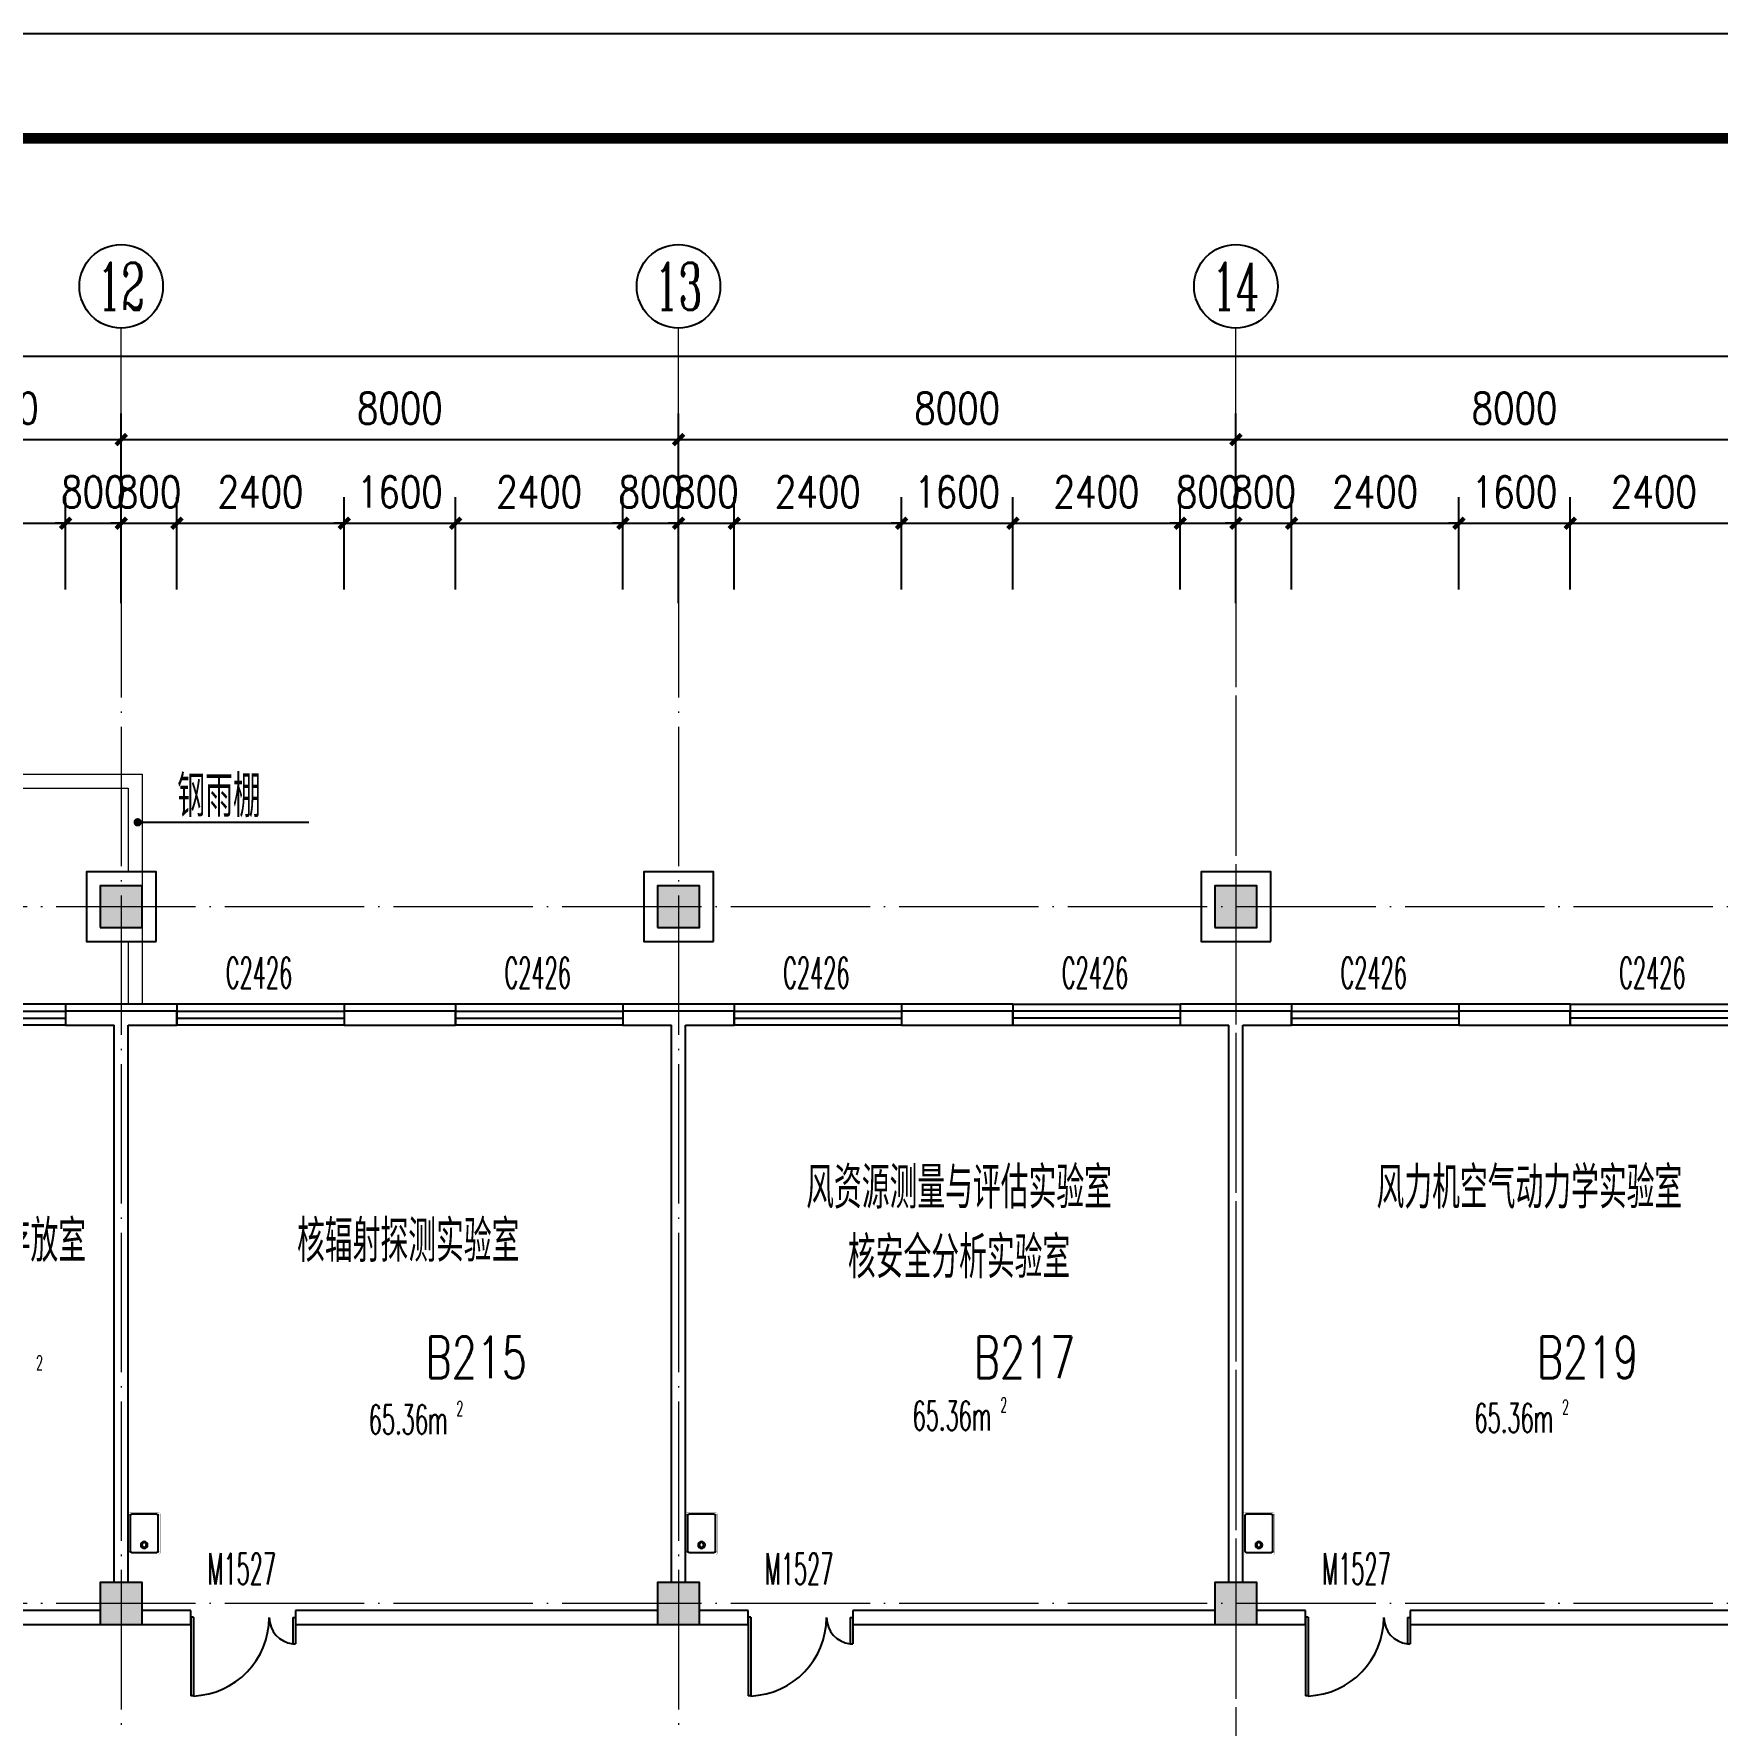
# Model space of a CAD drawing. Extents: x 1417642 to 3570900, y 124798 to 1191112.
# Drawn here: x 1523725 to 1547887, y 609624 to 633898 of the extents above; entities that cross this region are included whole.
import ezdxf
from ezdxf.enums import TextEntityAlignment as Align

# ---------------------------------------------------------------- set-up
doc = ezdxf.new("R2010")
doc.units = 0
doc.header["$LTSCALE"] = 1000
doc.header["$MEASUREMENT"] = 0
doc.linetypes.add('DOTE', pattern=[2.42, 2, -0.2, 0.02, -0.2])
doc.layers.get('0').update_dxf_attribs({"linetype": 'CONTINUOUS'})
doc.layers.get('Defpoints').update_dxf_attribs({"linetype": 'CONTINUOUS'})
for name, color, linetype in [('AXIS', 3, 'CONTINUOUS'), ('AXIS_TEXT', 7, 'CONTINUOUS'), ('COLUMN', 9, 'CONTINUOUS'), ('DIM_LEAD', 3, 'CONTINUOUS'), ('DOTE', 1, 'DOTE'), ('PUB_DIM', 3, 'CONTINUOUS'), ('PUB_HATCH', 8, 'CONTINUOUS'), ('PUB_TEXT', 40, 'CONTINUOUS'), ('PUB_TITLE', 4, 'CONTINUOUS'), ('SPACE', 7, 'CONTINUOUS'), ('STAIR', 2, 'CONTINUOUS'), ('SURFACE', 6, 'CONTINUOUS'), ('WALL', 4, 'CONTINUOUS'), ('WINDOW', 2, 'CONTINUOUS'), ('WINDOW_TEXT', 7, 'CONTINUOUS'), ('填充', 252, 'CONTINUOUS'), ('水点', 3, 'CONTINUOUS'), ('立面造型', 40, 'CONTINUOUS')]:
    doc.layers.add(name, color=color, linetype=linetype)
doc.styles.add('_TCH_AXIS', font='COMPLEX', dxfattribs={"bigfont": 'GBCBIG'})
doc.styles.add('_TCH_SPACE', font='ROMANS', dxfattribs={"width": 0.7, "height": 5, "bigfont": 'Z'})
doc.styles.add('_TCH_WINDOW', font='ROMANS.shx', dxfattribs={"width": 0.7, "height": 400, "bigfont": 'Z.shx'})
doc.styles.add('DIM_FONT', font='SIMPLEX.shx', dxfattribs={"width": 0.8})
doc.styles.get("Standard").update_dxf_attribs({"font": 'GBENOR', "bigfont": 'GBCBIG'})
doc.styles.add('Z', font='ROMANS', dxfattribs={"width": 0.7, "bigfont": 'Z'})
doc.dimstyles.new('DIMN150', dxfattribs={"dimscale": 1.5, "dimtxt": 300, "dimasz": 100, "dimexe": 250, "dimexo": 300, "dimgap": 150, "dimtad": 1, "dimdec": 0, "dimzin": 0, "dimdsep": 46, "dimtxsty": 'DIM_FONT', "dimblk": 'ARCHTICK', "dimcen": 0.09, "dimdle": 1.5, "dimclrt": 7, "dimazin": 2, "dimtfac": 1, "dimtdec": 0, "dimtix": 1, "dimtmove": 2, "dimatfit": 3, "dimldrblk": 'ARCHTICK', "dimfxl": 1, "dimtolj": 1, "dimtzin": 0, "dimarcsym": 0})

# ---------------------------------------------------------------- blocks, each defined once
blk = doc.blocks.new('M_E3')
for p, q in [((-275, -410), (-275, -50)), ((-255, -30), (255, -30)), ((275, -50), (275, -410)), ((255, -430), (-255, -430))]:
    blk.add_line(p, q)
at = {"const_width": 1.5}
for points in [[(-275, 0, 0.414214), (-305, -30, 0.414214)], [(305, -30, 0.414214), (275, 0, 0.414214)], [(-305, -430, 0.414214), (-275, -460, 0.414214)], [(275, -460, 0.414214), (305, -430, 0.414214)]]:
    blk.add_lwpolyline(points, format="xyb", dxfattribs=at)
for points in [[(-275, 0), (275, 0)], [(-305, -430), (-305, -30)], [(305, -30), (305, -430)], [(275, -460), (-275, -460)]]:
    blk.add_lwpolyline(points, dxfattribs=at)
for radius in [50, 32.5]:
    blk.add_circle((165, -230), radius)
for centre, start, end in [((-255, -50), 90, 180), ((255, -50), 0, 90), ((-255, -410), 180, 270), ((255, -410), 270, 0)]:
    blk.add_arc(centre, 20, start, end)
at = {"width": 0.8, "flags": 9}
for tag in ['XSIZE', 'YSIZE']:
    blk.add_attdef(tag, (0, 0), '', height=0.5, dxfattribs=at)
blk = doc.blocks.new('_ArchTick')
at = {"color": 0, "linetype": 'ByBlock', "const_width": 0.4}
blk.add_lwpolyline([(-0.5, -0.5), (0.5, 0.5)], dxfattribs=at)
blk = doc.blocks.new('*D2802')
at = {"layer": 'AXIS', "color": 0, "lineweight": -2}
for p, q in [((1443779, 626710), (1443779, 629649)), ((1588579, 626710), (1588579, 629649)), ((1443776, 629274), (1588581, 629274))]:
    blk.add_line(p, q, dxfattribs=at)
at = {"layer": 'Defpoints', "color": 0}
for p in [(1588579, 629274), (1443779, 626260), (1588579, 626260)]:
    blk.add_point(p, dxfattribs=at)
at = {"layer": 'AXIS', "color": 0, "lineweight": -2, "xscale": 150, "yscale": 150, "zscale": 150, "rotation": 180}
blk.add_blockref('_ArchTick', (1443779, 629274), dxfattribs=at)
at = {"layer": 'AXIS', "color": 0, "lineweight": -2, "xscale": 150, "yscale": 150, "zscale": 150}
blk.add_blockref('_ArchTick', (1588579, 629274), dxfattribs=at)
at = {"layer": 'AXIS', "color": 7, "insert": (1516179, 629724), "char_height": 450, "attachment_point": 5, "style": 'DIM_FONT'}
blk.add_mtext('\\A1;144800', dxfattribs=at)
blk = doc.blocks.new('*D2814')
at = {"layer": 'AXIS', "color": 0, "lineweight": -2}
for p, q in [((1521379, 625726), (1521379, 628449)), ((1524979, 625726), (1524979, 628449)), ((1521376, 628074), (1524981, 628074))]:
    blk.add_line(p, q, dxfattribs=at)
at = {"layer": 'Defpoints', "color": 0}
for p in [(1524979, 628074), (1521379, 625276), (1524979, 625276)]:
    blk.add_point(p, dxfattribs=at)
at = {"layer": 'AXIS', "color": 0, "lineweight": -2, "xscale": 150, "yscale": 150, "zscale": 150, "rotation": 180}
blk.add_blockref('_ArchTick', (1521379, 628074), dxfattribs=at)
at = {"layer": 'AXIS', "color": 0, "lineweight": -2, "xscale": 150, "yscale": 150, "zscale": 150}
blk.add_blockref('_ArchTick', (1524979, 628074), dxfattribs=at)
at = {"layer": 'AXIS', "color": 7, "insert": (1523179, 628524), "char_height": 450, "attachment_point": 5, "style": 'DIM_FONT'}
blk.add_mtext('\\A1;3600', dxfattribs=at)
blk = doc.blocks.new('*D2815')
at = {"layer": 'AXIS', "color": 0, "lineweight": -2}
for p, q in [((1524979, 625726), (1524979, 628449)), ((1532979, 625726), (1532979, 628449)), ((1524976, 628074), (1532981, 628074))]:
    blk.add_line(p, q, dxfattribs=at)
at = {"layer": 'Defpoints', "color": 0}
for p in [(1532979, 628074), (1524979, 625276), (1532979, 625276)]:
    blk.add_point(p, dxfattribs=at)
at = {"layer": 'AXIS', "color": 0, "lineweight": -2, "xscale": 150, "yscale": 150, "zscale": 150, "rotation": 180}
blk.add_blockref('_ArchTick', (1524979, 628074), dxfattribs=at)
at = {"layer": 'AXIS', "color": 0, "lineweight": -2, "xscale": 150, "yscale": 150, "zscale": 150}
blk.add_blockref('_ArchTick', (1532979, 628074), dxfattribs=at)
at = {"layer": 'AXIS', "color": 7, "insert": (1528979, 628524), "char_height": 450, "attachment_point": 5, "style": 'DIM_FONT'}
blk.add_mtext('\\A1;8000', dxfattribs=at)
blk = doc.blocks.new('*D2816')
at = {"layer": 'AXIS', "color": 0, "lineweight": -2}
for p, q in [((1532979, 625726), (1532979, 628449)), ((1540979, 625726), (1540979, 628449)), ((1532976, 628074), (1540981, 628074))]:
    blk.add_line(p, q, dxfattribs=at)
at = {"layer": 'Defpoints', "color": 0}
for p in [(1540979, 628074), (1532979, 625276), (1540979, 625276)]:
    blk.add_point(p, dxfattribs=at)
at = {"layer": 'AXIS', "color": 0, "lineweight": -2, "xscale": 150, "yscale": 150, "zscale": 150, "rotation": 180}
blk.add_blockref('_ArchTick', (1532979, 628074), dxfattribs=at)
at = {"layer": 'AXIS', "color": 0, "lineweight": -2, "xscale": 150, "yscale": 150, "zscale": 150}
blk.add_blockref('_ArchTick', (1540979, 628074), dxfattribs=at)
at = {"layer": 'AXIS', "color": 7, "insert": (1536979, 628524), "char_height": 450, "attachment_point": 5, "style": 'DIM_FONT'}
blk.add_mtext('\\A1;8000', dxfattribs=at)
blk = doc.blocks.new('*D2817')
at = {"layer": 'AXIS', "color": 0, "lineweight": -2}
for p, q in [((1540979, 625726), (1540979, 628449)), ((1548979, 625726), (1548979, 628449)), ((1540976, 628074), (1548981, 628074))]:
    blk.add_line(p, q, dxfattribs=at)
at = {"layer": 'Defpoints', "color": 0}
for p in [(1548979, 628074), (1540979, 625276), (1548979, 625276)]:
    blk.add_point(p, dxfattribs=at)
at = {"layer": 'AXIS', "color": 0, "lineweight": -2, "xscale": 150, "yscale": 150, "zscale": 150, "rotation": 180}
blk.add_blockref('_ArchTick', (1540979, 628074), dxfattribs=at)
at = {"layer": 'AXIS', "color": 0, "lineweight": -2, "xscale": 150, "yscale": 150, "zscale": 150}
blk.add_blockref('_ArchTick', (1548979, 628074), dxfattribs=at)
at = {"layer": 'AXIS', "color": 7, "insert": (1544979, 628524), "char_height": 450, "attachment_point": 5, "style": 'DIM_FONT'}
blk.add_mtext('\\A1;8000', dxfattribs=at)
blk = doc.blocks.new('*D2954')
at = {"layer": 'Defpoints', "color": 0}
for p in [(1524179, 626874), (1521779, 625473), (1524179, 625473)]:
    blk.add_point(p, dxfattribs=at)
at = {"layer": 'PUB_DIM', "color": 0, "lineweight": -2}
for p, q in [((1521779, 625923), (1521779, 627249)), ((1524179, 625923), (1524179, 627249)), ((1521776, 626874), (1524181, 626874))]:
    blk.add_line(p, q, dxfattribs=at)
at = {"layer": 'PUB_DIM', "color": 0, "lineweight": -2, "xscale": 150, "yscale": 150, "zscale": 150, "rotation": 180}
blk.add_blockref('_ArchTick', (1521779, 626874), dxfattribs=at)
at = {"layer": 'PUB_DIM', "color": 0, "lineweight": -2, "xscale": 150, "yscale": 150, "zscale": 150}
blk.add_blockref('_ArchTick', (1524179, 626874), dxfattribs=at)
at = {"layer": 'PUB_DIM', "color": 7, "insert": (1522979, 627324), "char_height": 450, "attachment_point": 5, "style": 'DIM_FONT'}
blk.add_mtext('\\A1;2400', dxfattribs=at)
blk = doc.blocks.new('*D2955')
at = {"layer": 'Defpoints', "color": 0}
for p in [(1524979, 626874), (1524179, 625473), (1524979, 625473)]:
    blk.add_point(p, dxfattribs=at)
at = {"layer": 'PUB_DIM', "color": 0, "lineweight": -2}
for p, q in [((1524179, 625923), (1524179, 627249)), ((1524979, 625923), (1524979, 627249)), ((1524179, 626874), (1524029, 626874)), ((1524179, 626874), (1524979, 626874)), ((1524979, 626874), (1525129, 626874))]:
    blk.add_line(p, q, dxfattribs=at)
at = {"layer": 'PUB_DIM', "color": 0, "lineweight": -2, "xscale": 150, "yscale": 150, "zscale": 150}
blk.add_blockref('_ArchTick', (1524179, 626874), dxfattribs=at)
at = {"layer": 'PUB_DIM', "color": 0, "lineweight": -2, "xscale": 150, "yscale": 150, "zscale": 150, "rotation": 180}
blk.add_blockref('_ArchTick', (1524979, 626874), dxfattribs=at)
at = {"layer": 'PUB_DIM', "color": 7, "insert": (1524579, 627324), "char_height": 450, "attachment_point": 5, "style": 'DIM_FONT'}
blk.add_mtext('\\A1;800', dxfattribs=at)
blk = doc.blocks.new('*D2956')
at = {"layer": 'Defpoints', "color": 0}
for p in [(1525779, 626874), (1524979, 625473), (1525779, 625473)]:
    blk.add_point(p, dxfattribs=at)
at = {"layer": 'PUB_DIM', "color": 0, "lineweight": -2}
for p, q in [((1524979, 625923), (1524979, 627249)), ((1525779, 625923), (1525779, 627249)), ((1524979, 626874), (1524829, 626874)), ((1524979, 626874), (1525779, 626874)), ((1525779, 626874), (1525929, 626874))]:
    blk.add_line(p, q, dxfattribs=at)
at = {"layer": 'PUB_DIM', "color": 0, "lineweight": -2, "xscale": 150, "yscale": 150, "zscale": 150}
blk.add_blockref('_ArchTick', (1524979, 626874), dxfattribs=at)
at = {"layer": 'PUB_DIM', "color": 0, "lineweight": -2, "xscale": 150, "yscale": 150, "zscale": 150, "rotation": 180}
blk.add_blockref('_ArchTick', (1525779, 626874), dxfattribs=at)
at = {"layer": 'PUB_DIM', "color": 7, "insert": (1525379, 627324), "char_height": 450, "attachment_point": 5, "style": 'DIM_FONT'}
blk.add_mtext('\\A1;800', dxfattribs=at)
blk = doc.blocks.new('*D2957')
at = {"layer": 'Defpoints', "color": 0}
for p in [(1528179, 626874), (1525779, 625473), (1528179, 625473)]:
    blk.add_point(p, dxfattribs=at)
at = {"layer": 'PUB_DIM', "color": 0, "lineweight": -2}
for p, q in [((1525779, 625923), (1525779, 627249)), ((1528179, 625923), (1528179, 627249)), ((1525776, 626874), (1528181, 626874))]:
    blk.add_line(p, q, dxfattribs=at)
at = {"layer": 'PUB_DIM', "color": 0, "lineweight": -2, "xscale": 150, "yscale": 150, "zscale": 150, "rotation": 180}
blk.add_blockref('_ArchTick', (1525779, 626874), dxfattribs=at)
at = {"layer": 'PUB_DIM', "color": 0, "lineweight": -2, "xscale": 150, "yscale": 150, "zscale": 150}
blk.add_blockref('_ArchTick', (1528179, 626874), dxfattribs=at)
at = {"layer": 'PUB_DIM', "color": 7, "insert": (1526979, 627324), "char_height": 450, "attachment_point": 5, "style": 'DIM_FONT'}
blk.add_mtext('\\A1;2400', dxfattribs=at)
blk = doc.blocks.new('*D2958')
at = {"layer": 'Defpoints', "color": 0}
for p in [(1529779, 626874), (1528179, 625473), (1529779, 625473)]:
    blk.add_point(p, dxfattribs=at)
at = {"layer": 'PUB_DIM', "color": 0, "lineweight": -2}
for p, q in [((1528179, 625923), (1528179, 627249)), ((1529779, 625923), (1529779, 627249)), ((1528179, 626874), (1528029, 626874)), ((1528179, 626874), (1529779, 626874)), ((1529779, 626874), (1529929, 626874))]:
    blk.add_line(p, q, dxfattribs=at)
at = {"layer": 'PUB_DIM', "color": 0, "lineweight": -2, "xscale": 150, "yscale": 150, "zscale": 150}
blk.add_blockref('_ArchTick', (1528179, 626874), dxfattribs=at)
at = {"layer": 'PUB_DIM', "color": 0, "lineweight": -2, "xscale": 150, "yscale": 150, "zscale": 150, "rotation": 180}
blk.add_blockref('_ArchTick', (1529779, 626874), dxfattribs=at)
at = {"layer": 'PUB_DIM', "color": 7, "insert": (1528979, 627324), "char_height": 450, "attachment_point": 5, "style": 'DIM_FONT'}
blk.add_mtext('\\A1;1600', dxfattribs=at)
blk = doc.blocks.new('*D2959')
at = {"layer": 'Defpoints', "color": 0}
for p in [(1532179, 626874), (1529779, 625473), (1532179, 625473)]:
    blk.add_point(p, dxfattribs=at)
at = {"layer": 'PUB_DIM', "color": 0, "lineweight": -2}
for p, q in [((1529779, 625923), (1529779, 627249)), ((1532179, 625923), (1532179, 627249)), ((1529776, 626874), (1532181, 626874))]:
    blk.add_line(p, q, dxfattribs=at)
at = {"layer": 'PUB_DIM', "color": 0, "lineweight": -2, "xscale": 150, "yscale": 150, "zscale": 150, "rotation": 180}
blk.add_blockref('_ArchTick', (1529779, 626874), dxfattribs=at)
at = {"layer": 'PUB_DIM', "color": 0, "lineweight": -2, "xscale": 150, "yscale": 150, "zscale": 150}
blk.add_blockref('_ArchTick', (1532179, 626874), dxfattribs=at)
at = {"layer": 'PUB_DIM', "color": 7, "insert": (1530979, 627324), "char_height": 450, "attachment_point": 5, "style": 'DIM_FONT'}
blk.add_mtext('\\A1;2400', dxfattribs=at)
blk = doc.blocks.new('*D2960')
at = {"layer": 'Defpoints', "color": 0}
for p in [(1532979, 626874), (1532179, 625473), (1532979, 625473)]:
    blk.add_point(p, dxfattribs=at)
at = {"layer": 'PUB_DIM', "color": 0, "lineweight": -2}
for p, q in [((1532179, 625923), (1532179, 627249)), ((1532979, 625923), (1532979, 627249)), ((1532179, 626874), (1532029, 626874)), ((1532179, 626874), (1532979, 626874)), ((1532979, 626874), (1533129, 626874))]:
    blk.add_line(p, q, dxfattribs=at)
at = {"layer": 'PUB_DIM', "color": 0, "lineweight": -2, "xscale": 150, "yscale": 150, "zscale": 150}
blk.add_blockref('_ArchTick', (1532179, 626874), dxfattribs=at)
at = {"layer": 'PUB_DIM', "color": 0, "lineweight": -2, "xscale": 150, "yscale": 150, "zscale": 150, "rotation": 180}
blk.add_blockref('_ArchTick', (1532979, 626874), dxfattribs=at)
at = {"layer": 'PUB_DIM', "color": 7, "insert": (1532579, 627324), "char_height": 450, "attachment_point": 5, "style": 'DIM_FONT'}
blk.add_mtext('\\A1;800', dxfattribs=at)
blk = doc.blocks.new('*D2961')
at = {"layer": 'Defpoints', "color": 0}
for p in [(1533779, 626874), (1532979, 625473), (1533779, 625473)]:
    blk.add_point(p, dxfattribs=at)
at = {"layer": 'PUB_DIM', "color": 0, "lineweight": -2}
for p, q in [((1532979, 625923), (1532979, 627249)), ((1533779, 625923), (1533779, 627249)), ((1532979, 626874), (1532829, 626874)), ((1532979, 626874), (1533779, 626874)), ((1533779, 626874), (1533929, 626874))]:
    blk.add_line(p, q, dxfattribs=at)
at = {"layer": 'PUB_DIM', "color": 0, "lineweight": -2, "xscale": 150, "yscale": 150, "zscale": 150}
blk.add_blockref('_ArchTick', (1532979, 626874), dxfattribs=at)
at = {"layer": 'PUB_DIM', "color": 0, "lineweight": -2, "xscale": 150, "yscale": 150, "zscale": 150, "rotation": 180}
blk.add_blockref('_ArchTick', (1533779, 626874), dxfattribs=at)
at = {"layer": 'PUB_DIM', "color": 7, "insert": (1533379, 627324), "char_height": 450, "attachment_point": 5, "style": 'DIM_FONT'}
blk.add_mtext('\\A1;800', dxfattribs=at)
blk = doc.blocks.new('*D2962')
at = {"layer": 'Defpoints', "color": 0}
for p in [(1536179, 626874), (1533779, 625473), (1536179, 625473)]:
    blk.add_point(p, dxfattribs=at)
at = {"layer": 'PUB_DIM', "color": 0, "lineweight": -2}
for p, q in [((1533779, 625923), (1533779, 627249)), ((1536179, 625923), (1536179, 627249)), ((1533776, 626874), (1536181, 626874))]:
    blk.add_line(p, q, dxfattribs=at)
at = {"layer": 'PUB_DIM', "color": 0, "lineweight": -2, "xscale": 150, "yscale": 150, "zscale": 150, "rotation": 180}
blk.add_blockref('_ArchTick', (1533779, 626874), dxfattribs=at)
at = {"layer": 'PUB_DIM', "color": 0, "lineweight": -2, "xscale": 150, "yscale": 150, "zscale": 150}
blk.add_blockref('_ArchTick', (1536179, 626874), dxfattribs=at)
at = {"layer": 'PUB_DIM', "color": 7, "insert": (1534979, 627324), "char_height": 450, "attachment_point": 5, "style": 'DIM_FONT'}
blk.add_mtext('\\A1;2400', dxfattribs=at)
blk = doc.blocks.new('*D2963')
at = {"layer": 'Defpoints', "color": 0}
for p in [(1537779, 626874), (1536179, 625473), (1537779, 625473)]:
    blk.add_point(p, dxfattribs=at)
at = {"layer": 'PUB_DIM', "color": 0, "lineweight": -2}
for p, q in [((1536179, 625923), (1536179, 627249)), ((1537779, 625923), (1537779, 627249)), ((1536179, 626874), (1536029, 626874)), ((1536179, 626874), (1537779, 626874)), ((1537779, 626874), (1537929, 626874))]:
    blk.add_line(p, q, dxfattribs=at)
at = {"layer": 'PUB_DIM', "color": 0, "lineweight": -2, "xscale": 150, "yscale": 150, "zscale": 150}
blk.add_blockref('_ArchTick', (1536179, 626874), dxfattribs=at)
at = {"layer": 'PUB_DIM', "color": 0, "lineweight": -2, "xscale": 150, "yscale": 150, "zscale": 150, "rotation": 180}
blk.add_blockref('_ArchTick', (1537779, 626874), dxfattribs=at)
at = {"layer": 'PUB_DIM', "color": 7, "insert": (1536979, 627324), "char_height": 450, "attachment_point": 5, "style": 'DIM_FONT'}
blk.add_mtext('\\A1;1600', dxfattribs=at)
blk = doc.blocks.new('*D2964')
at = {"layer": 'Defpoints', "color": 0}
for p in [(1540179, 626874), (1537779, 625473), (1540179, 625473)]:
    blk.add_point(p, dxfattribs=at)
at = {"layer": 'PUB_DIM', "color": 0, "lineweight": -2}
for p, q in [((1537779, 625923), (1537779, 627249)), ((1540179, 625923), (1540179, 627249)), ((1537776, 626874), (1540181, 626874))]:
    blk.add_line(p, q, dxfattribs=at)
at = {"layer": 'PUB_DIM', "color": 0, "lineweight": -2, "xscale": 150, "yscale": 150, "zscale": 150, "rotation": 180}
blk.add_blockref('_ArchTick', (1537779, 626874), dxfattribs=at)
at = {"layer": 'PUB_DIM', "color": 0, "lineweight": -2, "xscale": 150, "yscale": 150, "zscale": 150}
blk.add_blockref('_ArchTick', (1540179, 626874), dxfattribs=at)
at = {"layer": 'PUB_DIM', "color": 7, "insert": (1538979, 627324), "char_height": 450, "attachment_point": 5, "style": 'DIM_FONT'}
blk.add_mtext('\\A1;2400', dxfattribs=at)
blk = doc.blocks.new('*D2965')
at = {"layer": 'Defpoints', "color": 0}
for p in [(1540979, 626874), (1540179, 625473), (1540979, 625473)]:
    blk.add_point(p, dxfattribs=at)
at = {"layer": 'PUB_DIM', "color": 0, "lineweight": -2}
for p, q in [((1540179, 625923), (1540179, 627249)), ((1540979, 625923), (1540979, 627249)), ((1540179, 626874), (1540029, 626874)), ((1540179, 626874), (1540979, 626874)), ((1540979, 626874), (1541129, 626874))]:
    blk.add_line(p, q, dxfattribs=at)
at = {"layer": 'PUB_DIM', "color": 0, "lineweight": -2, "xscale": 150, "yscale": 150, "zscale": 150}
blk.add_blockref('_ArchTick', (1540179, 626874), dxfattribs=at)
at = {"layer": 'PUB_DIM', "color": 0, "lineweight": -2, "xscale": 150, "yscale": 150, "zscale": 150, "rotation": 180}
blk.add_blockref('_ArchTick', (1540979, 626874), dxfattribs=at)
at = {"layer": 'PUB_DIM', "color": 7, "insert": (1540579, 627324), "char_height": 450, "attachment_point": 5, "style": 'DIM_FONT'}
blk.add_mtext('\\A1;800', dxfattribs=at)
blk = doc.blocks.new('*D2966')
at = {"layer": 'Defpoints', "color": 0}
for p in [(1541779, 626874), (1540979, 625473), (1541779, 625473)]:
    blk.add_point(p, dxfattribs=at)
at = {"layer": 'PUB_DIM', "color": 0, "lineweight": -2}
for p, q in [((1540979, 625923), (1540979, 627249)), ((1541779, 625923), (1541779, 627249)), ((1540979, 626874), (1540829, 626874)), ((1540979, 626874), (1541779, 626874)), ((1541779, 626874), (1541929, 626874))]:
    blk.add_line(p, q, dxfattribs=at)
at = {"layer": 'PUB_DIM', "color": 0, "lineweight": -2, "xscale": 150, "yscale": 150, "zscale": 150}
blk.add_blockref('_ArchTick', (1540979, 626874), dxfattribs=at)
at = {"layer": 'PUB_DIM', "color": 0, "lineweight": -2, "xscale": 150, "yscale": 150, "zscale": 150, "rotation": 180}
blk.add_blockref('_ArchTick', (1541779, 626874), dxfattribs=at)
at = {"layer": 'PUB_DIM', "color": 7, "insert": (1541379, 627324), "char_height": 450, "attachment_point": 5, "style": 'DIM_FONT'}
blk.add_mtext('\\A1;800', dxfattribs=at)
blk = doc.blocks.new('*D2967')
at = {"layer": 'Defpoints', "color": 0}
for p in [(1544179, 626874), (1541779, 625473), (1544179, 625473)]:
    blk.add_point(p, dxfattribs=at)
at = {"layer": 'PUB_DIM', "color": 0, "lineweight": -2}
for p, q in [((1541779, 625923), (1541779, 627249)), ((1544179, 625923), (1544179, 627249)), ((1541776, 626874), (1544181, 626874))]:
    blk.add_line(p, q, dxfattribs=at)
at = {"layer": 'PUB_DIM', "color": 0, "lineweight": -2, "xscale": 150, "yscale": 150, "zscale": 150, "rotation": 180}
blk.add_blockref('_ArchTick', (1541779, 626874), dxfattribs=at)
at = {"layer": 'PUB_DIM', "color": 0, "lineweight": -2, "xscale": 150, "yscale": 150, "zscale": 150}
blk.add_blockref('_ArchTick', (1544179, 626874), dxfattribs=at)
at = {"layer": 'PUB_DIM', "color": 7, "insert": (1542979, 627324), "char_height": 450, "attachment_point": 5, "style": 'DIM_FONT'}
blk.add_mtext('\\A1;2400', dxfattribs=at)
blk = doc.blocks.new('*D2968')
at = {"layer": 'Defpoints', "color": 0}
for p in [(1545779, 626874), (1544179, 625473), (1545779, 625473)]:
    blk.add_point(p, dxfattribs=at)
at = {"layer": 'PUB_DIM', "color": 0, "lineweight": -2}
for p, q in [((1544179, 625923), (1544179, 627249)), ((1545779, 625923), (1545779, 627249)), ((1544179, 626874), (1544029, 626874)), ((1544179, 626874), (1545779, 626874)), ((1545779, 626874), (1545929, 626874))]:
    blk.add_line(p, q, dxfattribs=at)
at = {"layer": 'PUB_DIM', "color": 0, "lineweight": -2, "xscale": 150, "yscale": 150, "zscale": 150}
blk.add_blockref('_ArchTick', (1544179, 626874), dxfattribs=at)
at = {"layer": 'PUB_DIM', "color": 0, "lineweight": -2, "xscale": 150, "yscale": 150, "zscale": 150, "rotation": 180}
blk.add_blockref('_ArchTick', (1545779, 626874), dxfattribs=at)
at = {"layer": 'PUB_DIM', "color": 7, "insert": (1544979, 627324), "char_height": 450, "attachment_point": 5, "style": 'DIM_FONT'}
blk.add_mtext('\\A1;1600', dxfattribs=at)
blk = doc.blocks.new('*D2969')
at = {"layer": 'Defpoints', "color": 0}
for p in [(1548179, 626874), (1545779, 625473), (1548179, 625473)]:
    blk.add_point(p, dxfattribs=at)
at = {"layer": 'PUB_DIM', "color": 0, "lineweight": -2}
for p, q in [((1545779, 625923), (1545779, 627249)), ((1548179, 625923), (1548179, 627249)), ((1545776, 626874), (1548181, 626874))]:
    blk.add_line(p, q, dxfattribs=at)
at = {"layer": 'PUB_DIM', "color": 0, "lineweight": -2, "xscale": 150, "yscale": 150, "zscale": 150, "rotation": 180}
blk.add_blockref('_ArchTick', (1545779, 626874), dxfattribs=at)
at = {"layer": 'PUB_DIM', "color": 0, "lineweight": -2, "xscale": 150, "yscale": 150, "zscale": 150}
blk.add_blockref('_ArchTick', (1548179, 626874), dxfattribs=at)
at = {"layer": 'PUB_DIM', "color": 7, "insert": (1546979, 627324), "char_height": 450, "attachment_point": 5, "style": 'DIM_FONT'}
blk.add_mtext('\\A1;2400', dxfattribs=at)
blk = doc.blocks.new('_FZH')
blk.add_lwpolyline([(-0.5, -0.5), (0.5, -0.5), (0.5, 0.5), (-0.5, 0.5)], close=True)
at = {"layer": 'PUB_HATCH'}
blk.add_solid([(-0.5, -0.5), (0.5, -0.5), (-0.5, 0.5), (0.5, 0.5)], dxfattribs=at)
blk = doc.blocks.new('$DorLib2D$00000225')
at = {"color": 0}
for p, q in [((0.475, -0.001), (0.475, 0.752)), ((0.475, 0.752), (0.5, 0.752)), ((0.5, -0.001), (0.5, 0.752)), ((-0.5, 0), (-0.5, 0.252)), ((-0.475, 0.252), (-0.5, 0.252)), ((-0.475, 0), (-0.475, 0.252)), ((-0.475, 0), (-0.5, 0)), ((0.475, -0.001), (0.5, -0.001))]:
    blk.add_line(p, q, dxfattribs=at)
for centre, radius, start, end in [((0.505, -0.002), 0.755, 92.2493, 179.7238), ((-0.501, 0.003), 0.251, 359.7899, 84.0974)]:
    blk.add_arc(centre, radius, start, end, dxfattribs=at)
blk = doc.blocks.new('$TCHSYS$WIN2D')
for p, q in [((-0.5, 0.5), (0.5, 0.5)), ((-0.5, 0.5), (-0.5, -0.5)), ((0.5, 0.5), (0.5, -0.5)), ((0.5, 0.167), (-0.5, 0.167)), ((0.5, -0.167), (-0.5, -0.167)), ((-0.5, -0.5), (0.5, -0.5))]:
    blk.add_line(p, q)

msp = doc.modelspace()

# ---------------------------------------------------------------- linework, layer by layer
at = {"layer": 'AXIS', "lineweight": 0}
for p, q in [((1524978.7, 627057.7, 0), (1524978.7, 629674.2, 0)), ((1532978.7, 627057.7, 0), (1532978.7, 629674.2, 0)), ((1540978.7, 627057.7, 0), (1540978.7, 629674.2, 0))]:
    msp.add_line(p, q, dxfattribs=at)
at = {"layer": 'AXIS'}
for centre in [(1524978.7, 630274.2), (1532978.7, 630274.2), (1540978.7, 630274.2)]:
    msp.add_circle(centre, 600, dxfattribs=at)
at = {"layer": 'DIM_LEAD', "color": 2}
msp.add_line((1525216.2, 622583.8, 0), (1527670.2, 622583.8, 0), dxfattribs=at)
at = {"layer": 'DIM_LEAD', "color": 2, "const_width": 60, "elevation": 0}
msp.add_lwpolyline([(1525216.2, 622551.8, 1), (1525216.2, 622611.8, 1)], format="xyb", close=True, dxfattribs=at)
at = {"layer": 'DOTE', "lineweight": 0, "elevation": 0}
for points in [[(1540978.7, 626822.2), (1540978.7, 515570.4)], [(1524978.7, 626370.9), (1524978.7, 599670.9)], [(1524978.7, 626370.9), (1524978.7, 599670.9)], [(1524978.7, 626370.9), (1524978.7, 599670.9)], [(1524978.7, 626370.9), (1524978.7, 599670.9)], [(1532978.7, 626370.9), (1532978.7, 599670.9)], [(1532978.7, 626370.9), (1532978.7, 599670.9)], [(1532978.7, 626370.9), (1532978.7, 599670.9)], [(1532978.7, 626370.9), (1532978.7, 599670.9)], [(1540978.7, 626522.2), (1540978.7, 515570.4)], [(1596227.1, 621370.9), (1432052.3, 621370.9)], [(1596227.1, 611370.9), (1432052.3, 611370.9)]]:
    msp.add_lwpolyline(points, dxfattribs=at)
at = {"layer": 'PUB_TITLE'}
msp.add_lwpolyline([(1417642.3, 507748.4), (1618342.3, 507748.4), (1618342.3, 633898.4), (1417642.3, 633898.4)], close=True, dxfattribs=at)
at = {"layer": 'PUB_TITLE', "const_width": 150}
msp.add_lwpolyline([(1421392.3, 509248.4), (1616842.3, 509248.4), (1616842.3, 632398.4), (1421392.3, 632398.4)], close=True, dxfattribs=at)
at = {"layer": 'STAIR', "lineweight": 0}
for p, q in [((1521078.7, 623270.9, 0), (1525278.7, 623270.9, 0)), ((1525278.7, 623270.9, 0), (1525278.7, 619970.9, 0)), ((1521278.7, 623070.9, 0), (1525078.7, 623070.9, 0)), ((1525078.7, 623070.9, 0), (1525078.7, 621870.5, 0)), ((1525078.7, 620870.5, 0), (1525078.7, 619970.9, 0))]:
    msp.add_line(p, q, dxfattribs=at)
at = {"layer": 'SURFACE'}
for p, q in [((1524178.7, 619970.9), (1524178.7, 619870.9)), ((1524978.7, 619970.9), (1524178.7, 619970.9)), ((1525778.7, 619970.9), (1524978.7, 619970.9)), ((1525778.7, 619970.9), (1525778.7, 619870.9)), ((1528178.7, 619970.9), (1528178.7, 619870.9)), ((1529778.7, 619970.9), (1528178.7, 619970.9)), ((1529778.7, 619970.9), (1529778.7, 619870.9)), ((1532178.7, 619970.9), (1532178.7, 619870.9)), ((1532978.7, 619970.9), (1532178.7, 619970.9)), ((1533778.7, 619970.9), (1532978.7, 619970.9)), ((1533778.7, 619970.9), (1533778.7, 619870.9)), ((1536178.7, 619970.9), (1536178.7, 619870.9)), ((1537778.7, 619970.9), (1536178.7, 619970.9)), ((1537778.7, 619970.9), (1537778.7, 619870.9)), ((1540178.7, 619970.9), (1540178.7, 619870.9)), ((1540978.7, 619970.9), (1540178.7, 619970.9)), ((1541778.7, 619970.9), (1540978.7, 619970.9)), ((1541778.7, 619970.9), (1541778.7, 619870.9)), ((1544178.7, 619970.9), (1544178.7, 619870.9)), ((1545778.7, 619970.9), (1544178.7, 619970.9)), ((1545778.7, 619970.9), (1545778.7, 619870.9))]:
    msp.add_line(p, q, dxfattribs=at)
at = {"layer": 'WALL'}
for p, q in [((1524978.7, 619870.9), (1524178.7, 619870.9)), ((1524178.7, 619870.9), (1524178.7, 619670.9)), ((1525778.7, 619870.9), (1524978.7, 619870.9)), ((1525778.7, 619670.9), (1525778.7, 619870.9)), ((1529778.7, 619870.9), (1528178.7, 619870.9)), ((1528178.7, 619870.9), (1528178.7, 619670.9)), ((1529778.7, 619670.9), (1529778.7, 619870.9)), ((1532978.7, 619870.9), (1532178.7, 619870.9)), ((1532178.7, 619870.9), (1532178.7, 619670.9)), ((1533778.7, 619870.9), (1532978.7, 619870.9)), ((1533778.7, 619670.9), (1533778.7, 619870.9)), ((1537778.7, 619870.9), (1536178.7, 619870.9)), ((1536178.7, 619870.9), (1536178.7, 619670.9)), ((1537778.7, 619670.9), (1537778.7, 619870.9)), ((1540978.7, 619870.9), (1540178.7, 619870.9)), ((1540178.7, 619870.9), (1540178.7, 619670.9)), ((1541778.7, 619870.9), (1540978.7, 619870.9)), ((1541778.7, 619670.9), (1541778.7, 619870.9)), ((1545778.7, 619870.9), (1544178.7, 619870.9)), ((1544178.7, 619870.9), (1544178.7, 619670.9)), ((1545778.7, 619670.9), (1545778.7, 619870.9)), ((1524178.7, 619670.9), (1524878.7, 619670.9)), ((1524878.7, 611670.9), (1524878.7, 619670.9)), ((1525078.7, 611670.9), (1525078.7, 619670.9)), ((1525078.7, 619670.9), (1525778.7, 619670.9)), ((1528178.7, 619670.9), (1529778.7, 619670.9)), ((1532178.7, 619670.9), (1532878.7, 619670.9)), ((1532878.7, 611670.9), (1532878.7, 619670.9)), ((1533078.7, 611670.9), (1533078.7, 619670.9)), ((1533078.7, 619670.9), (1533778.7, 619670.9)), ((1536178.7, 619670.9), (1537778.7, 619670.9)), ((1540178.7, 619670.9), (1540878.7, 619670.9)), ((1540878.7, 611670.9), (1540878.7, 619670.9)), ((1541078.7, 611670.9), (1541078.7, 619670.9)), ((1541078.7, 619670.9), (1541778.7, 619670.9)), ((1544178.7, 619670.9), (1545778.7, 619670.9)), ((1524678.7, 611270.9), (1522878.7, 611270.9)), ((1525978.7, 611270.9), (1525278.7, 611270.9)), ((1525978.7, 611070.9), (1525978.7, 611270.9)), ((1532678.7, 611270.9), (1527478.7, 611270.9)), ((1527478.7, 611270.9), (1527478.7, 611070.9)), ((1533978.7, 611270.9), (1533278.7, 611270.9)), ((1533978.7, 611070.9), (1533978.7, 611270.9)), ((1540678.7, 611270.9), (1535478.7, 611270.9)), ((1535478.7, 611270.9), (1535478.7, 611070.9)), ((1541978.7, 611270.9), (1541278.7, 611270.9)), ((1541978.7, 611070.9), (1541978.7, 611270.9)), ((1548678.7, 611270.9), (1543478.7, 611270.9)), ((1543478.7, 611270.9), (1543478.7, 611070.9)), ((1522878.7, 611070.9), (1524678.7, 611070.9)), ((1525278.7, 611070.9), (1525978.7, 611070.9)), ((1527478.7, 611070.9), (1532678.7, 611070.9)), ((1533278.7, 611070.9), (1533978.7, 611070.9)), ((1535478.7, 611070.9), (1540678.7, 611070.9)), ((1541278.7, 611070.9), (1541978.7, 611070.9)), ((1543478.7, 611070.9), (1548678.7, 611070.9))]:
    msp.add_line(p, q, dxfattribs=at)
at = {"layer": '立面造型', "elevation": 0}
for points in [[(1525478.7, 620870.5), (1525478.7, 621870.5), (1524478.7, 621870.5), (1524478.7, 620870.5)], [(1533478.7, 620870.5), (1533478.7, 621870.5), (1532478.7, 621870.5), (1532478.7, 620870.5)], [(1541478.7, 620870.5), (1541478.7, 621870.5), (1540478.7, 621870.5), (1540478.7, 620870.5)]]:
    msp.add_lwpolyline(points, close=True, dxfattribs=at)

# ---------------------------------------------------------------- block references
at = {"layer": 'COLUMN', "lineweight": 0, "xscale": 600, "yscale": 600, "zscale": 600}
for p in [(1524978.7, 621370.9, 0), (1532978.7, 621370.9, 0), (1540978.7, 621370.9, 0), (1524978.7, 611370.9, 0), (1532978.7, 611370.9, 0), (1540978.7, 611370.9, 0)]:
    msp.add_blockref('_FZH', p, dxfattribs=at)
at = {"layer": 'WINDOW', "color": 2}
ref = msp.add_blockref('$TCHSYS$WIN2D', (1522978.7, 619820.9), dxfattribs=dict(at, xscale=2400, yscale=-300, zscale=2400, rotation=180))
ref.add_attrib('A', 'C2426', (1522479.9, 620198.5), dxfattribs={"layer": 'WINDOW_TEXT', "color": 2, "height": 446.25, "style": '_TCH_WINDOW', "width": 0.494118})
ref = msp.add_blockref('$TCHSYS$WIN2D', (1526978.7, 619820.9), dxfattribs=dict(at, xscale=2400, yscale=-300, zscale=2400, rotation=180))
ref.add_attrib('A', 'C2426', (1526479.9, 620198.5), dxfattribs={"layer": 'WINDOW_TEXT', "color": 2, "height": 446.25, "style": '_TCH_WINDOW', "width": 0.494118})
ref = msp.add_blockref('$TCHSYS$WIN2D', (1530978.7, 619820.9), dxfattribs=dict(at, xscale=2400, yscale=-300, zscale=2400, rotation=180))
ref.add_attrib('A', 'C2426', (1530479.9, 620198.5), dxfattribs={"layer": 'WINDOW_TEXT', "color": 2, "height": 446.25, "style": '_TCH_WINDOW', "width": 0.494118})
ref = msp.add_blockref('$TCHSYS$WIN2D', (1534978.7, 619820.9), dxfattribs=dict(at, xscale=2400, yscale=-300, zscale=2400, rotation=180))
ref.add_attrib('A', 'C2426', (1534479.9, 620198.5), dxfattribs={"layer": 'WINDOW_TEXT', "color": 2, "height": 446.25, "style": '_TCH_WINDOW', "width": 0.494118})
ref = msp.add_blockref('$TCHSYS$WIN2D', (1538978.7, 619820.9), dxfattribs=dict(at, xscale=-2400, yscale=-300, zscale=-2400, rotation=180))
ref.add_attrib('A', 'C2426', (1538479.9, 620198.5), dxfattribs={"layer": 'WINDOW_TEXT', "color": 2, "height": 446.25, "style": '_TCH_WINDOW', "width": 0.494118})
ref = msp.add_blockref('$TCHSYS$WIN2D', (1542978.7, 619820.9), dxfattribs=dict(at, xscale=2400, yscale=-300, zscale=2400, rotation=180))
ref.add_attrib('A', 'C2426', (1542479.9, 620198.5), dxfattribs={"layer": 'WINDOW_TEXT', "color": 2, "height": 446.25, "style": '_TCH_WINDOW', "width": 0.494118})
ref = msp.add_blockref('$TCHSYS$WIN2D', (1546978.7, 619820.9), dxfattribs=dict(at, xscale=-2400, yscale=-300, zscale=-2400, rotation=180))
ref.add_attrib('A', 'C2426', (1546479.9, 620198.5), dxfattribs={"layer": 'WINDOW_TEXT', "color": 2, "height": 446.25, "style": '_TCH_WINDOW', "width": 0.494118})
at = {"layer": 'WINDOW', "lineweight": 0}
ref = msp.add_blockref('$DorLib2D$00000225', (1526728.7, 611170.9), dxfattribs=dict(at, xscale=1500, yscale=1500, zscale=1500, rotation=180))
ref.add_attrib('A', 'M1527', (1526219.4, 611644.4), dxfattribs={"layer": 'WINDOW_TEXT', "lineweight": 0, "height": 446.25, "style": '_TCH_WINDOW', "width": 0.494118})
ref = msp.add_blockref('$DorLib2D$00000225', (1534728.7, 611170.9), dxfattribs=dict(at, xscale=1500, yscale=1500, zscale=1500, rotation=180))
ref.add_attrib('A', 'M1527', (1534219.4, 611644.4), dxfattribs={"layer": 'WINDOW_TEXT', "lineweight": 0, "height": 446.25, "style": '_TCH_WINDOW', "width": 0.494118})
ref = msp.add_blockref('$DorLib2D$00000225', (1542728.7, 611170.9), dxfattribs=dict(at, xscale=1500, yscale=1500, zscale=1500, rotation=180))
ref.add_attrib('A', 'M1527', (1542219.4, 611644.4), dxfattribs={"layer": 'WINDOW_TEXT', "lineweight": 0, "height": 446.25, "style": '_TCH_WINDOW', "width": 0.494118})
at = {"layer": '水点', "xscale": -1, "rotation": 90}
for p in [(1525078.7, 612375.9, 0), (1533078.7, 612375.9, 0), (1541078.7, 612375.9, 0)]:
    msp.add_blockref('M_E3', p, dxfattribs=at)

# ---------------------------------------------------------------- texts
at = {"layer": 'AXIS_TEXT', "style": '_TCH_AXIS'}
for s, width, p, p2 in [('12', 0.724138, (1524639.3, 629934.8), (1525318.1, 629934.8)), ('13', 0.724138, (1532639.3, 629934.8), (1533318.1, 629934.8)), ('14', 0.677419, (1540639.3, 629934.8), (1541318.1, 629934.8))]:
    msp.add_text(s, height=678.82, dxfattribs=dict(at, width=width)).set_placement(p, p2, align=Align.FIT)
at = {"layer": 'PUB_TEXT', "style": 'Z', "width": 0.7}
msp.add_text('钢雨棚', height=600, dxfattribs=at).set_placement((1525784.4, 622655.4, 0))
at = {"layer": 'PUB_TEXT', "color": 1, "lineweight": 60, "style": 'Z', "width": 0.7}
for s, p in [('B215', (1529344.7, 614601.7)), ('B217', (1537214.9, 614601.7)), ('B219', (1545297.8, 614601.7))]:
    msp.add_text(s, height=600, dxfattribs=at).set_placement(p)
at = {"layer": 'SPACE', "style": '_TCH_SPACE', "width": 0.525}
for s, height, p in [('2', 210, (1523757.1, 614721.5, 0)), ('65.36m', 420, (1528532.1, 613800.1, 0)), ('2', 210, (1529792.1, 614062.6, 0)), ('65.36m', 420, (1536338.7, 613855.1, 0)), ('2', 210, (1537598.7, 614117.6, 0)), ('65.36m', 420, (1544403.1, 613822.5, 0)), ('2', 210, (1545663.1, 614085, 0))]:
    msp.add_text(s, height=height, dxfattribs=at).set_placement(p)
at = {"layer": '填充', "char_height": 600, "width": 5704.437, "style": '_TCH_WINDOW'}
for s, insert, attachment_point in [('{\\C2;风资源测量与评估实验室\\P核安全分析实验室}', (1537005.5, 617637.9), 2), ('{\\C2;风力机空气动力学实验室}', (1542997.4, 617637.9), 1), ('{\\C2; 放射源存放室}', (1521792.5, 616872.3), 1), ('{\\C2;核辐射探测实验室}', (1527502.8, 616872.3), 1)]:
    msp.add_mtext(s, dxfattribs=dict(at, insert=insert, attachment_point=attachment_point))

# ---------------------------------------------------------------- dimensions: what is measured, and where the dimension line sits
at = {"layer": 'AXIS'}
for p1, p2, distance, picture, middle in [((1443778.7, 626260.2), (1588578.7, 626260.2), 3013.9, '*D2802', (1516178.7, 629724.2)), ((1521378.7, 625276.3), (1524978.7, 625276.3), 2797.8, '*D2814', (1523178.7, 628524.2)), ((1524978.7, 625276.3), (1532978.7, 625276.3), 2797.8, '*D2815', (1528978.7, 628524.2)), ((1532978.7, 625276.3), (1540978.7, 625276.3), 2797.8, '*D2816', (1536978.7, 628524.2)), ((1540978.7, 625276.3), (1548978.7, 625276.3), 2797.8, '*D2817', (1544978.7, 628524.2))]:
    dim = msp.add_aligned_dim(p1=p1, p2=p2, distance=distance, dimstyle='DIMN150', dxfattribs=at)
    dim.commit()
    dim.dimension.update_dxf_attribs({"geometry": picture, "text_midpoint": middle})
at = {"layer": 'PUB_DIM'}
for p1, p2, picture, middle in [((1521778.7, 625472.7), (1524178.7, 625472.7), '*D2954', (1522978.7, 627324.2)), ((1524178.7, 625472.7), (1524978.7, 625472.7), '*D2955', (1524578.7, 627324.2)), ((1524978.7, 625472.7), (1525778.7, 625472.7), '*D2956', (1525378.7, 627324.2)), ((1525778.7, 625472.7), (1528178.7, 625472.7), '*D2957', (1526978.7, 627324.2)), ((1528178.7, 625472.7), (1529778.7, 625472.7), '*D2958', (1528978.7, 627324.2)), ((1529778.7, 625472.7), (1532178.7, 625472.7), '*D2959', (1530978.7, 627324.2)), ((1532178.7, 625472.7), (1532978.7, 625472.7), '*D2960', (1532578.7, 627324.2)), ((1532978.7, 625472.7), (1533778.7, 625472.7), '*D2961', (1533378.7, 627324.2)), ((1533778.7, 625472.7), (1536178.7, 625472.7), '*D2962', (1534978.7, 627324.2)), ((1536178.7, 625472.7), (1537778.7, 625472.7), '*D2963', (1536978.7, 627324.2)), ((1537778.7, 625472.7), (1540178.7, 625472.7), '*D2964', (1538978.7, 627324.2)), ((1540178.7, 625472.7), (1540978.7, 625472.7), '*D2965', (1540578.7, 627324.2)), ((1540978.7, 625472.7), (1541778.7, 625472.7), '*D2966', (1541378.7, 627324.2)), ((1541778.7, 625472.7), (1544178.7, 625472.7), '*D2967', (1542978.7, 627324.2)), ((1544178.7, 625472.7), (1545778.7, 625472.7), '*D2968', (1544978.7, 627324.2)), ((1545778.7, 625472.7), (1548178.7, 625472.7), '*D2969', (1546978.7, 627324.2))]:
    dim = msp.add_aligned_dim(p1=p1, p2=p2, distance=1401.5, dimstyle='DIMN150', dxfattribs=at)
    dim.commit()
    dim.dimension.update_dxf_attribs({"geometry": picture, "text_midpoint": middle})

doc.saveas('drawing.dxf')
